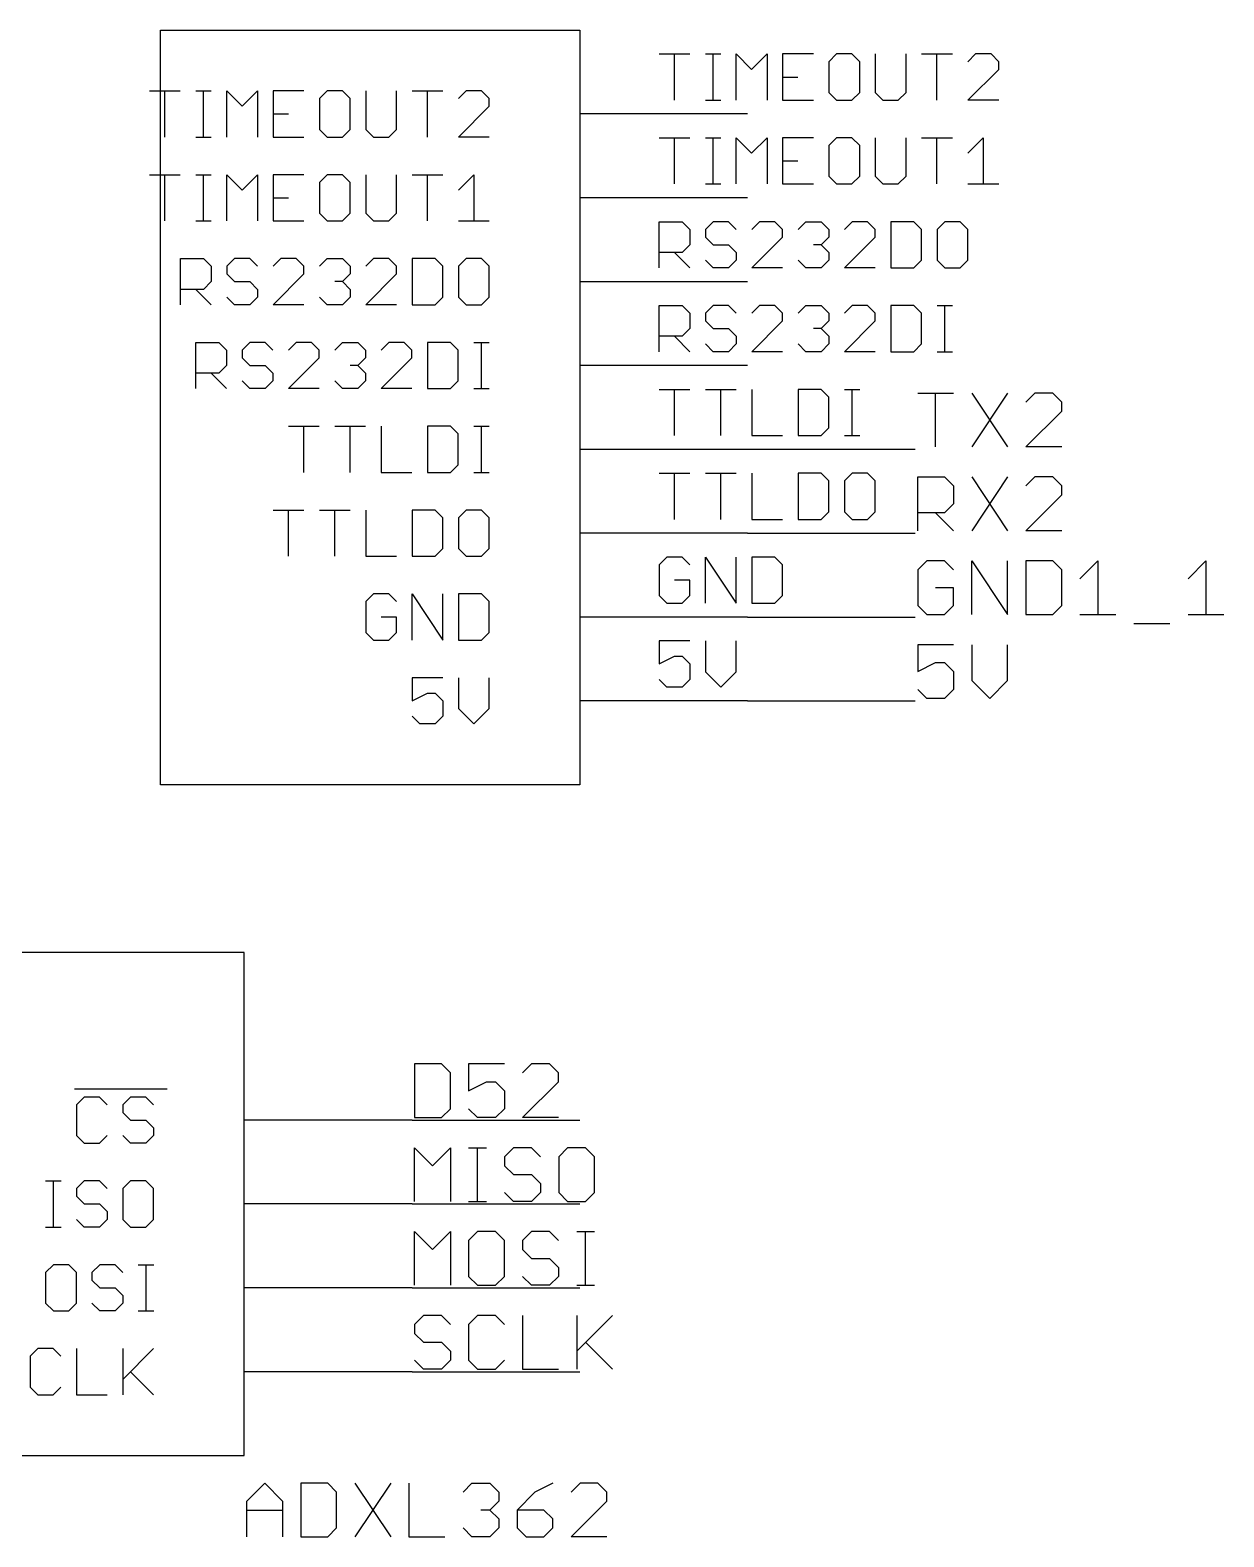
# Model space of a CAD drawing. Extents: x -22 to 134, y -4 to 205.
# Drawn here: x 97.66 to 133.81, y 48.34 to 93.98 of the extents above; entities that cross this region are included whole.
import ezdxf

# ---------------------------------------------------------------- set-up
doc = ezdxf.new("R2010")
doc.units = 0
for name, color, linetype in [('91', 82, 'CONTINUOUS'), ('94', 22, 'CONTINUOUS'), ('95', 253, 'CONTINUOUS'), ('96', 253, 'CONTINUOUS')]:
    doc.layers.add(name, color=color, linetype=linetype)

msp = doc.modelspace()

# ---------------------------------------------------------------- linework, layer by layer
at = {"layer": '91'}
for p, q in [((124.46, 81.28), (119.38, 81.28)), ((119.38, 78.74), (124.46, 78.74)), ((119.38, 76.2), (124.46, 76.2)), ((119.38, 73.66), (124.46, 73.66)), ((109.22, 60.96), (114.3, 60.96)), ((109.22, 58.42), (114.3, 58.42)), ((109.22, 55.88), (114.3, 55.88)), ((109.22, 53.34), (114.3, 53.34))]:
    msp.add_line(p, q, dxfattribs=at)
at = {"layer": '94'}
for p, q in [((101.6, 71.12), (101.6, 93.98)), ((101.6, 93.98), (114.3, 93.98)), ((114.3, 93.98), (114.3, 71.12)), ((119.38, 91.44), (114.3, 91.44)), ((119.38, 88.9), (114.3, 88.9)), ((119.38, 86.36), (114.3, 86.36)), ((119.38, 83.82), (114.3, 83.82)), ((119.38, 81.28), (114.3, 81.28)), ((119.38, 78.74), (114.3, 78.74)), ((119.38, 76.2), (114.3, 76.2)), ((119.38, 73.66), (114.3, 73.66)), ((114.3, 71.12), (101.6, 71.12)), ((104.14, 66.04), (83.82, 66.04)), ((104.14, 50.8), (104.14, 66.04)), ((109.22, 60.96), (104.14, 60.96)), ((109.22, 58.42), (104.14, 58.42)), ((109.22, 55.88), (104.14, 55.88)), ((109.22, 53.34), (104.14, 53.34)), ((83.82, 50.8), (104.14, 50.8))]:
    msp.add_line(p, q, dxfattribs=at)
at = {"layer": '95'}
for p, q in [((116.7003, 93.2573), (117.6324, 93.2573)), ((117.1664, 91.8591), (117.1664, 93.2573)), ((118.1036, 93.2573), (118.5696, 93.2573)), ((118.3366, 91.8591), (118.3366, 93.2573)), ((119.0391, 91.8591), (119.0391, 93.2573)), ((119.0391, 93.2573), (119.5052, 92.7912)), ((119.5052, 92.7912), (119.9712, 93.2573)), ((119.9712, 93.2573), (119.9712, 91.8591)), ((121.3745, 93.2573), (120.4424, 93.2573)), ((120.4424, 93.2573), (120.4424, 91.8591)), ((122.0787, 93.2573), (121.8457, 93.0243)), ((122.5448, 93.2573), (122.0787, 93.2573)), ((122.7778, 93.0243), (122.5448, 93.2573)), ((123.2489, 93.2573), (123.2489, 92.0921)), ((124.1811, 92.0921), (124.1811, 93.2573)), ((124.6522, 93.2573), (125.5843, 93.2573)), ((125.1183, 91.8591), (125.1183, 93.2573)), ((126.2885, 93.2573), (126.0555, 93.0243)), ((126.7546, 93.2573), (126.2885, 93.2573)), ((126.9876, 93.0243), (126.7546, 93.2573)), ((121.8457, 93.0243), (121.8457, 92.0921)), ((122.7778, 92.0921), (122.7778, 93.0243)), ((126.0555, 91.8591), (126.9876, 92.7912)), ((126.9876, 92.7912), (126.9876, 93.0243)), ((120.4424, 92.5582), (120.9084, 92.5582)), ((101.2682, 92.1397), (102.2004, 92.1397)), ((101.7343, 90.7415), (101.7343, 92.1397)), ((102.6715, 92.1397), (103.1376, 92.1397)), ((102.9045, 90.7415), (102.9045, 92.1397)), ((103.607, 90.7415), (103.607, 92.1397)), ((103.607, 92.1397), (104.0731, 91.6736)), ((104.0731, 91.6736), (104.5392, 92.1397)), ((104.5392, 92.1397), (104.5392, 90.7415)), ((105.9424, 92.1397), (105.0103, 92.1397)), ((105.0103, 92.1397), (105.0103, 90.7415)), ((106.6466, 92.1397), (106.4136, 91.9067)), ((106.4136, 91.9067), (106.4136, 90.9745)), ((107.1127, 92.1397), (106.6466, 92.1397)), ((107.3457, 91.9067), (107.1127, 92.1397)), ((107.3457, 90.9745), (107.3457, 91.9067)), ((107.8169, 92.1397), (107.8169, 90.9745)), ((108.749, 90.9745), (108.749, 92.1397)), ((109.2201, 92.1397), (110.1523, 92.1397)), ((109.6862, 90.7415), (109.6862, 92.1397)), ((110.8564, 92.1397), (110.6234, 91.9067)), ((111.3225, 92.1397), (110.8564, 92.1397)), ((111.5555, 91.9067), (111.3225, 92.1397)), ((111.5555, 91.6736), (111.5555, 91.9067)), ((118.1036, 91.8591), (118.5696, 91.8591)), ((120.4424, 91.8591), (121.3745, 91.8591)), ((121.8457, 92.0921), (122.0787, 91.8591)), ((122.0787, 91.8591), (122.5448, 91.8591)), ((122.5448, 91.8591), (122.7778, 92.0921)), ((123.2489, 92.0921), (123.482, 91.8591)), ((123.482, 91.8591), (123.948, 91.8591)), ((123.948, 91.8591), (124.1811, 92.0921)), ((126.9876, 91.8591), (126.0555, 91.8591)), ((105.0103, 91.4406), (105.4764, 91.4406)), ((110.6234, 90.7415), (111.5555, 91.6736)), ((106.4136, 90.9745), (106.6466, 90.7415)), ((107.1127, 90.7415), (107.3457, 90.9745)), ((107.8169, 90.9745), (108.0499, 90.7415)), ((108.516, 90.7415), (108.749, 90.9745)), ((102.6715, 90.7415), (103.1376, 90.7415)), ((105.0103, 90.7415), (105.9424, 90.7415)), ((106.6466, 90.7415), (107.1127, 90.7415)), ((108.0499, 90.7415), (108.516, 90.7415)), ((111.5555, 90.7415), (110.6234, 90.7415)), ((116.7003, 90.7173), (117.6324, 90.7173)), ((117.1664, 89.3191), (117.1664, 90.7173)), ((118.1036, 90.7173), (118.5696, 90.7173)), ((118.3366, 89.3191), (118.3366, 90.7173)), ((119.0391, 89.3191), (119.0391, 90.7173)), ((119.0391, 90.7173), (119.5052, 90.2512)), ((119.5052, 90.2512), (119.9712, 90.7173)), ((119.9712, 90.7173), (119.9712, 89.3191)), ((121.3745, 90.7173), (120.4424, 90.7173)), ((120.4424, 90.7173), (120.4424, 89.3191)), ((122.0787, 90.7173), (121.8457, 90.4843)), ((121.8457, 90.4843), (121.8457, 89.5521)), ((122.5448, 90.7173), (122.0787, 90.7173)), ((122.7778, 90.4843), (122.5448, 90.7173)), ((122.7778, 89.5521), (122.7778, 90.4843)), ((123.2489, 90.7173), (123.2489, 89.5521)), ((124.1811, 89.5521), (124.1811, 90.7173)), ((124.6522, 90.7173), (125.5843, 90.7173)), ((125.1183, 89.3191), (125.1183, 90.7173)), ((126.0555, 90.2512), (126.5216, 90.7173)), ((126.5216, 90.7173), (126.5216, 89.3191)), ((120.4424, 90.0182), (120.9084, 90.0182)), ((101.2682, 89.5997), (102.2004, 89.5997)), ((101.7343, 88.2015), (101.7343, 89.5997)), ((102.6715, 89.5997), (103.1376, 89.5997)), ((102.9045, 88.2015), (102.9045, 89.5997)), ((103.607, 88.2015), (103.607, 89.5997)), ((103.607, 89.5997), (104.0731, 89.1336)), ((104.0731, 89.1336), (104.5392, 89.5997)), ((104.5392, 89.5997), (104.5392, 88.2015)), ((105.9424, 89.5997), (105.0103, 89.5997)), ((105.0103, 89.5997), (105.0103, 88.2015)), ((106.6466, 89.5997), (106.4136, 89.3667)), ((107.1127, 89.5997), (106.6466, 89.5997)), ((107.3457, 89.3667), (107.1127, 89.5997)), ((107.8169, 89.5997), (107.8169, 88.4345)), ((108.749, 88.4345), (108.749, 89.5997)), ((109.2201, 89.5997), (110.1523, 89.5997)), ((109.6862, 88.2015), (109.6862, 89.5997)), ((110.6234, 89.1336), (111.0895, 89.5997)), ((111.0895, 89.5997), (111.0895, 88.2015)), ((121.8457, 89.5521), (122.0787, 89.3191)), ((122.5448, 89.3191), (122.7778, 89.5521)), ((123.2489, 89.5521), (123.482, 89.3191)), ((123.948, 89.3191), (124.1811, 89.5521)), ((106.4136, 89.3667), (106.4136, 88.4345)), ((107.3457, 88.4345), (107.3457, 89.3667)), ((118.1036, 89.3191), (118.5696, 89.3191)), ((120.4424, 89.3191), (121.3745, 89.3191)), ((122.0787, 89.3191), (122.5448, 89.3191)), ((123.482, 89.3191), (123.948, 89.3191)), ((126.0555, 89.3191), (126.9876, 89.3191)), ((105.0103, 88.9006), (105.4764, 88.9006)), ((102.6715, 88.2015), (103.1376, 88.2015)), ((105.0103, 88.2015), (105.9424, 88.2015)), ((106.4136, 88.4345), (106.6466, 88.2015)), ((106.6466, 88.2015), (107.1127, 88.2015)), ((107.1127, 88.2015), (107.3457, 88.4345)), ((107.8169, 88.4345), (108.0499, 88.2015)), ((108.0499, 88.2015), (108.516, 88.2015)), ((108.516, 88.2015), (108.749, 88.4345)), ((110.6234, 88.2015), (111.5555, 88.2015)), ((116.7003, 86.7791), (116.7003, 88.1773)), ((116.7003, 88.1773), (117.3994, 88.1773)), ((117.3994, 88.1773), (117.6324, 87.9443)), ((118.3366, 88.1773), (118.1036, 87.9443)), ((118.8027, 88.1773), (118.3366, 88.1773)), ((119.0357, 87.9443), (118.8027, 88.1773)), ((119.7399, 88.1773), (119.5069, 87.9443)), ((120.206, 88.1773), (119.7399, 88.1773)), ((120.439, 87.9443), (120.206, 88.1773)), ((120.9101, 87.9443), (121.1432, 88.1773)), ((121.1432, 88.1773), (121.6092, 88.1773)), ((121.6092, 88.1773), (121.8423, 87.9443)), ((122.5464, 88.1773), (122.3134, 87.9443)), ((123.0125, 88.1773), (122.5464, 88.1773)), ((123.2455, 87.9443), (123.0125, 88.1773)), ((123.7167, 88.1773), (123.7167, 86.7791)), ((124.4158, 88.1773), (123.7167, 88.1773)), ((124.6488, 87.9443), (124.4158, 88.1773)), ((125.353, 88.1773), (125.12, 87.9443)), ((125.8191, 88.1773), (125.353, 88.1773)), ((126.0521, 87.9443), (125.8191, 88.1773)), ((117.6324, 87.9443), (117.6324, 87.4782)), ((118.1036, 87.9443), (118.1036, 87.7112)), ((118.1036, 87.7112), (118.3366, 87.4782)), ((119.5069, 86.7791), (120.439, 87.7112)), ((120.439, 87.7112), (120.439, 87.9443)), ((121.8423, 87.7112), (121.6092, 87.4782)), ((121.8423, 87.9443), (121.8423, 87.7112)), ((122.3134, 86.7791), (123.2455, 87.7112)), ((123.2455, 87.7112), (123.2455, 87.9443)), ((124.6488, 87.0121), (124.6488, 87.9443)), ((125.12, 87.9443), (125.12, 87.0121)), ((126.0521, 87.0121), (126.0521, 87.9443)), ((117.3994, 87.2452), (116.7003, 87.2452)), ((117.1664, 87.2452), (117.6324, 86.7791)), ((117.6324, 87.4782), (117.3994, 87.2452)), ((118.3366, 87.4782), (118.8027, 87.4782)), ((118.8027, 87.4782), (119.0357, 87.2452)), ((119.0357, 87.2452), (119.0357, 87.0121)), ((121.6092, 87.4782), (121.3762, 87.4782)), ((121.6092, 87.4782), (121.8423, 87.2452)), ((121.8423, 87.2452), (121.8423, 87.0121)), ((102.2037, 85.6615), (102.2037, 87.0597)), ((102.2037, 87.0597), (102.9028, 87.0597)), ((102.9028, 87.0597), (103.1359, 86.8267)), ((103.1359, 86.8267), (103.1359, 86.3606)), ((103.8401, 87.0597), (103.607, 86.8267)), ((103.607, 86.8267), (103.607, 86.5936)), ((104.3061, 87.0597), (103.8401, 87.0597)), ((104.5392, 86.8267), (104.3061, 87.0597)), ((105.2433, 87.0597), (105.0103, 86.8267)), ((105.7094, 87.0597), (105.2433, 87.0597)), ((105.9424, 86.8267), (105.7094, 87.0597)), ((105.9424, 86.5936), (105.9424, 86.8267)), ((106.4136, 86.8267), (106.6466, 87.0597)), ((106.6466, 87.0597), (107.1127, 87.0597)), ((107.1127, 87.0597), (107.3457, 86.8267)), ((107.3457, 86.8267), (107.3457, 86.5936)), ((108.0499, 87.0597), (107.8169, 86.8267)), ((108.516, 87.0597), (108.0499, 87.0597)), ((108.749, 86.8267), (108.516, 87.0597)), ((108.749, 86.5936), (108.749, 86.8267)), ((109.2201, 87.0597), (109.2201, 85.6615)), ((109.9192, 87.0597), (109.2201, 87.0597)), ((110.1523, 86.8267), (109.9192, 87.0597)), ((110.1523, 85.8945), (110.1523, 86.8267)), ((110.8564, 87.0597), (110.6234, 86.8267)), ((110.6234, 86.8267), (110.6234, 85.8945)), ((111.3225, 87.0597), (110.8564, 87.0597)), ((111.5555, 86.8267), (111.3225, 87.0597)), ((111.5555, 85.8945), (111.5555, 86.8267)), ((118.3366, 86.7791), (118.1036, 87.0121)), ((118.8027, 86.7791), (118.3366, 86.7791)), ((119.0357, 87.0121), (118.8027, 86.7791)), ((120.439, 86.7791), (119.5069, 86.7791)), ((121.1432, 86.7791), (120.9101, 87.0121)), ((121.6092, 86.7791), (121.1432, 86.7791)), ((121.8423, 87.0121), (121.6092, 86.7791)), ((123.2455, 86.7791), (122.3134, 86.7791)), ((123.7167, 86.7791), (124.4158, 86.7791)), ((124.4158, 86.7791), (124.6488, 87.0121)), ((125.12, 87.0121), (125.353, 86.7791)), ((125.353, 86.7791), (125.8191, 86.7791)), ((125.8191, 86.7791), (126.0521, 87.0121)), ((103.1359, 86.3606), (102.9028, 86.1276)), ((103.607, 86.5936), (103.8401, 86.3606)), ((103.8401, 86.3606), (104.3061, 86.3606)), ((104.3061, 86.3606), (104.5392, 86.1276)), ((105.0103, 85.6615), (105.9424, 86.5936)), ((107.1127, 86.3606), (106.8796, 86.3606)), ((107.3457, 86.5936), (107.1127, 86.3606)), ((107.1127, 86.3606), (107.3457, 86.1276)), ((107.8169, 85.6615), (108.749, 86.5936)), ((102.9028, 86.1276), (102.2037, 86.1276)), ((102.6698, 86.1276), (103.1359, 85.6615)), ((103.8401, 85.6615), (103.607, 85.8945)), ((104.5392, 85.8945), (104.3061, 85.6615)), ((104.5392, 86.1276), (104.5392, 85.8945)), ((106.6466, 85.6615), (106.4136, 85.8945)), ((107.3457, 85.8945), (107.1127, 85.6615)), ((107.3457, 86.1276), (107.3457, 85.8945)), ((109.9192, 85.6615), (110.1523, 85.8945)), ((110.6234, 85.8945), (110.8564, 85.6615)), ((111.3225, 85.6615), (111.5555, 85.8945)), ((104.3061, 85.6615), (103.8401, 85.6615)), ((105.9424, 85.6615), (105.0103, 85.6615)), ((107.1127, 85.6615), (106.6466, 85.6615)), ((108.749, 85.6615), (107.8169, 85.6615)), ((109.2201, 85.6615), (109.9192, 85.6615)), ((110.8564, 85.6615), (111.3225, 85.6615)), ((116.7003, 84.2391), (116.7003, 85.6373)), ((116.7003, 85.6373), (117.3994, 85.6373)), ((117.3994, 85.6373), (117.6324, 85.4043)), ((117.6324, 85.4043), (117.6324, 84.9382)), ((118.3366, 85.6373), (118.1036, 85.4043)), ((118.1036, 85.4043), (118.1036, 85.1712)), ((118.8027, 85.6373), (118.3366, 85.6373)), ((119.0357, 85.4043), (118.8027, 85.6373)), ((119.7399, 85.6373), (119.5069, 85.4043)), ((120.206, 85.6373), (119.7399, 85.6373)), ((120.439, 85.4043), (120.206, 85.6373)), ((120.439, 85.1712), (120.439, 85.4043)), ((120.9101, 85.4043), (121.1432, 85.6373)), ((121.1432, 85.6373), (121.6092, 85.6373)), ((121.6092, 85.6373), (121.8423, 85.4043)), ((121.8423, 85.4043), (121.8423, 85.1712)), ((122.5464, 85.6373), (122.3134, 85.4043)), ((123.0125, 85.6373), (122.5464, 85.6373)), ((123.2455, 85.4043), (123.0125, 85.6373)), ((123.2455, 85.1712), (123.2455, 85.4043)), ((123.7167, 85.6373), (123.7167, 84.2391)), ((124.4158, 85.6373), (123.7167, 85.6373)), ((124.6488, 85.4043), (124.4158, 85.6373)), ((124.6488, 84.4721), (124.6488, 85.4043)), ((125.12, 85.6373), (125.586, 85.6373)), ((125.353, 84.2391), (125.353, 85.6373)), ((117.6324, 84.9382), (117.3994, 84.7052)), ((118.1036, 85.1712), (118.3366, 84.9382)), ((118.3366, 84.9382), (118.8027, 84.9382)), ((118.8027, 84.9382), (119.0357, 84.7052)), ((119.5069, 84.2391), (120.439, 85.1712)), ((121.6092, 84.9382), (121.3762, 84.9382)), ((121.8423, 85.1712), (121.6092, 84.9382)), ((121.6092, 84.9382), (121.8423, 84.7052)), ((122.3134, 84.2391), (123.2455, 85.1712)), ((102.6715, 83.1215), (102.6715, 84.5197)), ((102.6715, 84.5197), (103.3706, 84.5197)), ((103.3706, 84.5197), (103.6036, 84.2867)), ((104.3078, 84.5197), (104.0748, 84.2867)), ((104.7739, 84.5197), (104.3078, 84.5197)), ((105.0069, 84.2867), (104.7739, 84.5197)), ((105.7111, 84.5197), (105.4781, 84.2867)), ((106.1772, 84.5197), (105.7111, 84.5197)), ((106.4102, 84.2867), (106.1772, 84.5197)), ((106.8813, 84.2867), (107.1144, 84.5197)), ((107.1144, 84.5197), (107.5804, 84.5197)), ((107.5804, 84.5197), (107.8135, 84.2867)), ((108.5177, 84.5197), (108.2846, 84.2867)), ((108.9837, 84.5197), (108.5177, 84.5197)), ((109.2167, 84.2867), (108.9837, 84.5197)), ((109.6879, 84.5197), (109.6879, 83.1215)), ((110.387, 84.5197), (109.6879, 84.5197)), ((110.62, 84.2867), (110.387, 84.5197)), ((111.0912, 84.5197), (111.5572, 84.5197)), ((111.3242, 83.1215), (111.3242, 84.5197)), ((117.3994, 84.7052), (116.7003, 84.7052)), ((117.1664, 84.7052), (117.6324, 84.2391)), ((118.3366, 84.2391), (118.1036, 84.4721)), ((119.0357, 84.4721), (118.8027, 84.2391)), ((119.0357, 84.7052), (119.0357, 84.4721)), ((121.1432, 84.2391), (120.9101, 84.4721)), ((121.8423, 84.4721), (121.6092, 84.2391)), ((121.8423, 84.7052), (121.8423, 84.4721)), ((124.4158, 84.2391), (124.6488, 84.4721)), ((103.6036, 84.2867), (103.6036, 83.8206)), ((104.0748, 84.2867), (104.0748, 84.0536)), ((104.0748, 84.0536), (104.3078, 83.8206)), ((105.4781, 83.1215), (106.4102, 84.0536)), ((106.4102, 84.0536), (106.4102, 84.2867)), ((107.8135, 84.0536), (107.5804, 83.8206)), ((107.8135, 84.2867), (107.8135, 84.0536)), ((108.2846, 83.1215), (109.2167, 84.0536)), ((109.2167, 84.0536), (109.2167, 84.2867)), ((110.62, 83.3545), (110.62, 84.2867)), ((118.8027, 84.2391), (118.3366, 84.2391)), ((120.439, 84.2391), (119.5069, 84.2391)), ((121.6092, 84.2391), (121.1432, 84.2391)), ((123.2455, 84.2391), (122.3134, 84.2391)), ((123.7167, 84.2391), (124.4158, 84.2391)), ((125.12, 84.2391), (125.586, 84.2391)), ((103.3706, 83.5876), (102.6715, 83.5876)), ((103.1376, 83.5876), (103.6036, 83.1215)), ((103.6036, 83.8206), (103.3706, 83.5876)), ((104.3078, 83.8206), (104.7739, 83.8206)), ((104.7739, 83.8206), (105.0069, 83.5876)), ((105.0069, 83.5876), (105.0069, 83.3545)), ((107.5804, 83.8206), (107.3474, 83.8206)), ((107.5804, 83.8206), (107.8135, 83.5876)), ((107.8135, 83.5876), (107.8135, 83.3545)), ((104.3078, 83.1215), (104.0748, 83.3545)), ((104.7739, 83.1215), (104.3078, 83.1215)), ((105.0069, 83.3545), (104.7739, 83.1215)), ((106.4102, 83.1215), (105.4781, 83.1215)), ((107.1144, 83.1215), (106.8813, 83.3545)), ((107.5804, 83.1215), (107.1144, 83.1215)), ((107.8135, 83.3545), (107.5804, 83.1215)), ((109.2167, 83.1215), (108.2846, 83.1215)), ((109.6879, 83.1215), (110.387, 83.1215)), ((110.387, 83.1215), (110.62, 83.3545)), ((111.0912, 83.1215), (111.5572, 83.1215)), ((116.7003, 83.0973), (117.6324, 83.0973)), ((117.1664, 81.6991), (117.1664, 83.0973)), ((118.1036, 83.0973), (119.0357, 83.0973)), ((118.5696, 81.6991), (118.5696, 83.0973)), ((119.5069, 83.0973), (119.5069, 81.6991)), ((120.9101, 83.0973), (120.9101, 81.6991)), ((121.6092, 83.0973), (120.9101, 83.0973)), ((121.8423, 82.8643), (121.6092, 83.0973)), ((122.3134, 83.0973), (122.7795, 83.0973)), ((122.5464, 81.6991), (122.5464, 83.0973)), ((121.8423, 81.9321), (121.8423, 82.8643)), ((124.5362, 82.9832), (125.6209, 82.9832)), ((125.0785, 81.3562), (125.0785, 82.9832)), ((126.1734, 82.9832), (127.258, 81.3562)), ((127.258, 82.9832), (126.1734, 81.3562)), ((128.0817, 82.9832), (127.8105, 82.712)), ((128.624, 82.9832), (128.0817, 82.9832)), ((128.8952, 82.712), (128.624, 82.9832)), ((128.8952, 82.4409), (128.8952, 82.712)), ((127.8105, 81.3562), (128.8952, 82.4409)), ((105.4781, 81.9797), (106.4102, 81.9797)), ((105.9441, 80.5815), (105.9441, 81.9797)), ((106.8813, 81.9797), (107.8135, 81.9797)), ((107.3474, 80.5815), (107.3474, 81.9797)), ((108.2846, 81.9797), (108.2846, 80.5815)), ((109.6879, 81.9797), (109.6879, 80.5815)), ((110.387, 81.9797), (109.6879, 81.9797)), ((110.62, 81.7467), (110.387, 81.9797)), ((110.62, 80.8145), (110.62, 81.7467)), ((111.0912, 81.9797), (111.5572, 81.9797)), ((111.3242, 80.5815), (111.3242, 81.9797)), ((121.6092, 81.6991), (121.8423, 81.9321)), ((119.5069, 81.6991), (120.439, 81.6991)), ((120.9101, 81.6991), (121.6092, 81.6991)), ((122.3134, 81.6991), (122.7795, 81.6991)), ((128.8952, 81.3562), (127.8105, 81.3562)), ((110.387, 80.5815), (110.62, 80.8145)), ((108.2846, 80.5815), (109.2168, 80.5815)), ((109.6879, 80.5815), (110.387, 80.5815)), ((111.0912, 80.5815), (111.5572, 80.5815)), ((116.7003, 80.5573), (117.6324, 80.5573)), ((117.1664, 79.1591), (117.1664, 80.5573)), ((118.1036, 80.5573), (119.0357, 80.5573)), ((118.5696, 79.1591), (118.5696, 80.5573)), ((119.5069, 80.5573), (119.5069, 79.1591)), ((120.9101, 80.5573), (120.9101, 79.1591)), ((121.6092, 80.5573), (120.9101, 80.5573)), ((121.8423, 80.3243), (121.6092, 80.5573)), ((122.5464, 80.5573), (122.3134, 80.3243)), ((123.0125, 80.5573), (122.5464, 80.5573)), ((123.2455, 80.3243), (123.0125, 80.5573)), ((124.5362, 78.8162), (124.5362, 80.4432)), ((124.5362, 80.4432), (125.3497, 80.4432)), ((125.3497, 80.4432), (125.6209, 80.172)), ((126.1734, 80.4432), (127.258, 78.8162)), ((127.258, 80.4432), (126.1734, 78.8162)), ((128.0817, 80.4432), (127.8105, 80.172)), ((128.624, 80.4432), (128.0817, 80.4432)), ((128.8952, 80.172), (128.624, 80.4432)), ((121.8423, 79.3921), (121.8423, 80.3243)), ((122.3134, 80.3243), (122.3134, 79.3921)), ((123.2455, 79.3921), (123.2455, 80.3243)), ((125.6209, 80.172), (125.6209, 79.6297)), ((127.8105, 78.8162), (128.8952, 79.9009)), ((128.8952, 79.9009), (128.8952, 80.172)), ((105.0103, 79.4397), (105.9424, 79.4397)), ((105.4764, 78.0415), (105.4764, 79.4397)), ((106.4136, 79.4397), (107.3457, 79.4397)), ((106.8796, 78.0415), (106.8796, 79.4397)), ((107.8169, 79.4397), (107.8169, 78.0415)), ((109.2201, 79.4397), (109.2201, 78.0415)), ((109.9192, 79.4397), (109.2201, 79.4397)), ((110.1523, 79.2067), (109.9192, 79.4397)), ((110.8564, 79.4397), (110.6234, 79.2067)), ((111.3225, 79.4397), (110.8564, 79.4397)), ((111.5555, 79.2067), (111.3225, 79.4397)), ((125.6209, 79.6297), (125.3497, 79.3585)), ((110.1523, 78.2745), (110.1523, 79.2067)), ((110.6234, 79.2067), (110.6234, 78.2745)), ((111.5555, 78.2745), (111.5555, 79.2067)), ((119.5069, 79.1591), (120.439, 79.1591)), ((120.9101, 79.1591), (121.6092, 79.1591)), ((121.6092, 79.1591), (121.8423, 79.3921)), ((122.3134, 79.3921), (122.5464, 79.1591)), ((122.5464, 79.1591), (123.0125, 79.1591)), ((123.0125, 79.1591), (123.2455, 79.3921)), ((125.3497, 79.3585), (124.5362, 79.3585)), ((125.0785, 79.3585), (125.6209, 78.8162)), ((128.8952, 78.8162), (127.8105, 78.8162)), ((109.9192, 78.0415), (110.1523, 78.2745)), ((110.6234, 78.2745), (110.8564, 78.0415)), ((111.3225, 78.0415), (111.5555, 78.2745)), ((107.8169, 78.0415), (108.749, 78.0415)), ((109.2201, 78.0415), (109.9192, 78.0415)), ((110.8564, 78.0415), (111.3225, 78.0415)), ((116.9333, 78.0173), (116.7003, 77.7843)), ((116.7003, 77.7843), (116.7003, 76.8521)), ((117.3994, 78.0173), (116.9333, 78.0173)), ((117.6324, 77.7843), (117.3994, 78.0173)), ((118.1036, 76.6191), (118.1036, 78.0173)), ((118.1036, 78.0173), (119.0357, 76.6191)), ((119.0357, 76.6191), (119.0357, 78.0173)), ((119.5069, 78.0173), (119.5069, 76.6191)), ((120.206, 78.0173), (119.5069, 78.0173)), ((120.439, 77.7843), (120.206, 78.0173)), ((120.439, 76.8521), (120.439, 77.7843)), ((124.8074, 77.9032), (124.5362, 77.632)), ((124.5362, 77.632), (124.5362, 76.5474)), ((125.3497, 77.9032), (124.8074, 77.9032)), ((125.6209, 77.632), (125.3497, 77.9032)), ((126.1734, 76.2762), (126.1734, 77.9032)), ((126.1734, 77.9032), (127.258, 76.2762)), ((127.258, 76.2762), (127.258, 77.9032)), ((127.8105, 77.9032), (127.8105, 76.2762)), ((128.624, 77.9032), (127.8105, 77.9032)), ((128.8952, 77.632), (128.624, 77.9032)), ((128.8952, 76.5474), (128.8952, 77.632)), ((129.4477, 77.3609), (129.99, 77.9032)), ((129.99, 77.9032), (129.99, 76.2762)), ((132.722, 77.3609), (133.2643, 77.9032)), ((133.2643, 77.9032), (133.2643, 76.2762)), ((117.6324, 77.3182), (117.1664, 77.3182)), ((117.6324, 76.8521), (117.6324, 77.3182)), ((108.0499, 76.8997), (107.8169, 76.6667)), ((108.516, 76.8997), (108.0499, 76.8997)), ((108.749, 76.6667), (108.516, 76.8997)), ((109.2201, 75.5015), (109.2201, 76.8997)), ((109.2201, 76.8997), (110.1523, 75.5015)), ((110.1523, 75.5015), (110.1523, 76.8997)), ((110.6234, 76.8997), (110.6234, 75.5015)), ((111.3225, 76.8997), (110.6234, 76.8997)), ((111.5555, 76.6667), (111.3225, 76.8997)), ((116.7003, 76.8521), (116.9333, 76.6191)), ((117.3994, 76.6191), (117.6324, 76.8521)), ((120.206, 76.6191), (120.439, 76.8521)), ((125.6209, 77.0897), (125.0785, 77.0897)), ((125.6209, 76.5474), (125.6209, 77.0897)), ((107.8169, 76.6667), (107.8169, 75.7345)), ((111.5555, 75.7345), (111.5555, 76.6667)), ((116.9333, 76.6191), (117.3994, 76.6191)), ((119.5069, 76.6191), (120.206, 76.6191)), ((124.5362, 76.5474), (124.8074, 76.2762)), ((124.8074, 76.2762), (125.3497, 76.2762)), ((125.3497, 76.2762), (125.6209, 76.5474)), ((127.8105, 76.2762), (128.624, 76.2762)), ((128.624, 76.2762), (128.8952, 76.5474)), ((129.4477, 76.2762), (130.5323, 76.2762)), ((132.722, 76.2762), (133.8066, 76.2762)), ((108.749, 76.2006), (108.2829, 76.2006)), ((108.749, 75.7345), (108.749, 76.2006)), ((131.0848, 76.005), (132.1695, 76.005)), ((107.8169, 75.7345), (108.0499, 75.5015)), ((108.0499, 75.5015), (108.516, 75.5015)), ((108.516, 75.5015), (108.749, 75.7345)), ((110.6234, 75.5015), (111.3225, 75.5015)), ((111.3225, 75.5015), (111.5555, 75.7345)), ((117.6324, 75.4773), (116.7003, 75.4773)), ((116.7003, 75.4773), (116.7003, 74.7782)), ((118.1036, 75.4773), (118.1036, 74.5452)), ((119.0357, 74.5452), (119.0357, 75.4773)), ((125.6209, 75.3632), (124.5362, 75.3632)), ((124.5362, 75.3632), (124.5362, 74.5497)), ((126.1734, 75.3632), (126.1734, 74.2785)), ((127.258, 74.2785), (127.258, 75.3632)), ((116.7003, 74.7782), (117.1664, 75.0112)), ((117.1664, 75.0112), (117.3994, 75.0112)), ((117.3994, 75.0112), (117.6324, 74.7782)), ((117.6324, 74.7782), (117.6324, 74.3121)), ((118.1036, 74.5452), (118.5696, 74.0791)), ((118.5696, 74.0791), (119.0357, 74.5452)), ((124.5362, 74.5497), (125.0785, 74.8209)), ((125.0785, 74.8209), (125.3497, 74.8209)), ((125.3497, 74.8209), (125.6209, 74.5497)), ((125.6209, 74.5497), (125.6209, 74.0074)), ((110.1523, 74.3597), (109.2201, 74.3597)), ((109.2201, 74.3597), (109.2201, 73.6606)), ((110.6234, 74.3597), (110.6234, 73.4276)), ((111.5556, 73.4276), (111.5556, 74.3597)), ((116.9333, 74.0791), (116.7003, 74.3121)), ((117.3994, 74.0791), (116.9333, 74.0791)), ((117.6324, 74.3121), (117.3994, 74.0791)), ((124.8074, 73.7362), (124.5362, 74.0074)), ((125.6209, 74.0074), (125.3497, 73.7362)), ((126.1734, 74.2785), (126.7157, 73.7362)), ((126.7157, 73.7362), (127.258, 74.2785)), ((109.2201, 73.6606), (109.6862, 73.8936)), ((109.6862, 73.8936), (109.9192, 73.8936)), ((109.9192, 73.8936), (110.1523, 73.6606)), ((110.1523, 73.6606), (110.1523, 73.1945)), ((125.3497, 73.7362), (124.8074, 73.7362)), ((109.4532, 72.9615), (109.2201, 73.1945)), ((110.1523, 73.1945), (109.9192, 72.9615)), ((110.6234, 73.4276), (111.0895, 72.9615)), ((111.0895, 72.9615), (111.5556, 73.4276)), ((109.9192, 72.9615), (109.4532, 72.9615)), ((109.2962, 62.6632), (109.2962, 61.0362)), ((110.1097, 62.6632), (109.2962, 62.6632)), ((110.3809, 62.392), (110.1097, 62.6632)), ((112.018, 62.6632), (110.9334, 62.6632)), ((110.9334, 62.6632), (110.9334, 61.8497)), ((112.8417, 62.6632), (112.5705, 62.392)), ((113.384, 62.6632), (112.8417, 62.6632)), ((113.6552, 62.392), (113.384, 62.6632)), ((110.3809, 61.3074), (110.3809, 62.392)), ((110.9334, 61.8497), (111.4757, 62.1209)), ((111.4757, 62.1209), (111.7469, 62.1209)), ((111.7469, 62.1209), (112.018, 61.8497)), ((112.5705, 61.0362), (113.6552, 62.1209)), ((113.6552, 62.1209), (113.6552, 62.392)), ((98.9966, 61.9125), (101.8032, 61.9125)), ((99.2932, 61.6597), (99.0601, 61.4267)), ((99.7592, 61.6597), (99.2932, 61.6597)), ((99.9923, 61.4267), (99.7592, 61.6597)), ((100.6965, 61.6597), (100.4634, 61.4267)), ((101.1625, 61.6597), (100.6965, 61.6597)), ((101.3956, 61.4267), (101.1625, 61.6597)), ((112.018, 61.8497), (112.018, 61.3074)), ((99.0601, 61.4267), (99.0601, 60.4945)), ((100.4634, 61.4267), (100.4634, 61.1936)), ((100.4634, 61.1936), (100.6965, 60.9606)), ((110.1097, 61.0362), (110.3809, 61.3074)), ((111.2045, 61.0362), (110.9334, 61.3074)), ((112.018, 61.3074), (111.7469, 61.0362)), ((100.6965, 60.9606), (101.1625, 60.9606)), ((101.1625, 60.9606), (101.3956, 60.7276)), ((101.3956, 60.7276), (101.3956, 60.4945)), ((109.2962, 61.0362), (110.1097, 61.0362)), ((111.7469, 61.0362), (111.2045, 61.0362)), ((113.6552, 61.0362), (112.5705, 61.0362)), ((99.0601, 60.4945), (99.2932, 60.2615)), ((99.2932, 60.2615), (99.7592, 60.2615)), ((99.7592, 60.2615), (99.9923, 60.4945)), ((100.6965, 60.2615), (100.4634, 60.4945)), ((101.1625, 60.2615), (100.6965, 60.2615)), ((101.3956, 60.4945), (101.1625, 60.2615)), ((109.2962, 58.4962), (109.2962, 60.1232)), ((109.2962, 60.1232), (109.8385, 59.5809)), ((109.8385, 59.5809), (110.3809, 60.1232)), ((110.3809, 60.1232), (110.3809, 58.4962)), ((110.9334, 60.1232), (111.4757, 60.1232)), ((111.2045, 58.4962), (111.2045, 60.1232)), ((112.296, 60.1232), (112.0248, 59.852)), ((112.0248, 59.852), (112.0248, 59.5809)), ((112.8383, 60.1232), (112.296, 60.1232)), ((113.1095, 59.852), (112.8383, 60.1232)), ((113.9331, 60.1232), (113.662, 59.852)), ((113.662, 59.852), (113.662, 58.7674)), ((114.4754, 60.1232), (113.9331, 60.1232)), ((114.7466, 59.852), (114.4754, 60.1232)), ((114.7466, 58.7674), (114.7466, 59.852)), ((112.0248, 59.5809), (112.296, 59.3097)), ((98.1246, 59.1197), (98.5907, 59.1197)), ((98.3577, 57.7215), (98.3577, 59.1197)), ((99.2932, 59.1197), (99.0601, 58.8867)), ((99.0601, 58.8867), (99.0601, 58.6536)), ((99.7592, 59.1197), (99.2932, 59.1197)), ((99.9923, 58.8867), (99.7592, 59.1197)), ((100.6964, 59.1197), (100.4634, 58.8867)), ((100.4634, 58.8867), (100.4634, 57.9545)), ((101.1625, 59.1197), (100.6964, 59.1197)), ((101.3955, 58.8867), (101.1625, 59.1197)), ((101.3955, 57.9545), (101.3955, 58.8867)), ((112.296, 59.3097), (112.8383, 59.3097)), ((112.8383, 59.3097), (113.1095, 59.0385)), ((113.1095, 59.0385), (113.1095, 58.7674)), ((99.0601, 58.6536), (99.2932, 58.4206)), ((110.9334, 58.4962), (111.4757, 58.4962)), ((112.296, 58.4962), (112.0248, 58.7674)), ((112.8383, 58.4962), (112.296, 58.4962)), ((113.1095, 58.7674), (112.8383, 58.4962)), ((113.662, 58.7674), (113.9331, 58.4962)), ((113.9331, 58.4962), (114.4754, 58.4962)), ((114.4754, 58.4962), (114.7466, 58.7674)), ((99.2932, 58.4206), (99.7592, 58.4206)), ((99.7592, 58.4206), (99.9923, 58.1876)), ((99.9923, 58.1876), (99.9923, 57.9545)), ((98.1246, 57.7215), (98.5907, 57.7215)), ((99.2932, 57.7215), (99.0601, 57.9545)), ((99.7592, 57.7215), (99.2932, 57.7215)), ((99.9923, 57.9545), (99.7592, 57.7215)), ((100.4634, 57.9545), (100.6964, 57.7215)), ((100.6964, 57.7215), (101.1625, 57.7215)), ((101.1625, 57.7215), (101.3955, 57.9545)), ((109.2962, 55.9562), (109.2962, 57.5832)), ((109.2962, 57.5832), (109.8385, 57.0409)), ((109.8385, 57.0409), (110.3809, 57.5832)), ((110.3809, 57.5832), (110.3809, 55.9562)), ((111.2045, 57.5832), (110.9334, 57.312)), ((111.7469, 57.5832), (111.2045, 57.5832)), ((112.018, 57.312), (111.7469, 57.5832)), ((112.8417, 57.5832), (112.5705, 57.312)), ((113.384, 57.5832), (112.8417, 57.5832)), ((113.6552, 57.312), (113.384, 57.5832)), ((114.2077, 57.5832), (114.75, 57.5832)), ((114.4788, 55.9562), (114.4788, 57.5832)), ((110.9334, 57.312), (110.9334, 56.2274)), ((112.018, 56.2274), (112.018, 57.312)), ((112.5705, 57.312), (112.5705, 57.0409)), ((112.5705, 57.0409), (112.8417, 56.7697)), ((112.8417, 56.7697), (113.384, 56.7697)), ((113.384, 56.7697), (113.6552, 56.4985)), ((98.3577, 56.5797), (98.1246, 56.3467)), ((98.1246, 56.3467), (98.1246, 55.4145)), ((98.8237, 56.5797), (98.3577, 56.5797)), ((99.0568, 56.3467), (98.8237, 56.5797)), ((99.0568, 55.4145), (99.0568, 56.3467)), ((99.7609, 56.5797), (99.5279, 56.3467)), ((99.5279, 56.3467), (99.5279, 56.1136)), ((100.227, 56.5797), (99.7609, 56.5797)), ((100.46, 56.3467), (100.227, 56.5797)), ((100.9312, 56.5797), (101.3972, 56.5797)), ((101.1642, 55.1815), (101.1642, 56.5797)), ((110.9334, 56.2274), (111.2045, 55.9562)), ((111.7469, 55.9562), (112.018, 56.2274)), ((112.8417, 55.9562), (112.5705, 56.2274)), ((113.6552, 56.2274), (113.384, 55.9562)), ((113.6552, 56.4985), (113.6552, 56.2274)), ((99.5279, 56.1136), (99.7609, 55.8806)), ((99.7609, 55.8806), (100.227, 55.8806)), ((100.227, 55.8806), (100.46, 55.6476)), ((111.2045, 55.9562), (111.7469, 55.9562)), ((113.384, 55.9562), (112.8417, 55.9562)), ((114.2077, 55.9562), (114.75, 55.9562)), ((98.1246, 55.4145), (98.3577, 55.1815)), ((98.8237, 55.1815), (99.0568, 55.4145)), ((99.7609, 55.1815), (99.5279, 55.4145)), ((100.46, 55.4145), (100.227, 55.1815)), ((100.46, 55.6476), (100.46, 55.4145)), ((98.3577, 55.1815), (98.8237, 55.1815)), ((100.227, 55.1815), (99.7609, 55.1815)), ((100.9312, 55.1815), (101.3972, 55.1815)), ((109.5674, 55.0432), (109.2962, 54.772)), ((110.1097, 55.0432), (109.5674, 55.0432)), ((110.3809, 54.772), (110.1097, 55.0432)), ((111.2045, 55.0432), (110.9334, 54.772)), ((111.7469, 55.0432), (111.2045, 55.0432)), ((112.018, 54.772), (111.7469, 55.0432)), ((112.5705, 55.0432), (112.5705, 53.4162)), ((114.2077, 55.0432), (114.2077, 53.4162)), ((114.2077, 53.9585), (115.2923, 55.0432)), ((109.2962, 54.772), (109.2962, 54.5009)), ((109.2962, 54.5009), (109.5674, 54.2297)), ((110.9334, 54.772), (110.9334, 53.6874)), ((97.8899, 54.0397), (97.6569, 53.8067)), ((98.356, 54.0397), (97.8899, 54.0397)), ((98.589, 53.8067), (98.356, 54.0397)), ((99.0601, 54.0397), (99.0601, 52.6415)), ((100.4634, 54.0397), (100.4634, 52.6415)), ((100.4634, 53.1076), (101.3955, 54.0397)), ((109.5674, 54.2297), (110.1097, 54.2297)), ((110.1097, 54.2297), (110.3809, 53.9585)), ((110.3809, 53.9585), (110.3809, 53.6874)), ((114.4788, 54.2297), (115.2923, 53.4162)), ((97.6569, 53.8067), (97.6569, 52.8745)), ((109.5674, 53.4162), (109.2962, 53.6874)), ((110.1097, 53.4162), (109.5674, 53.4162)), ((110.3809, 53.6874), (110.1097, 53.4162)), ((110.9334, 53.6874), (111.2045, 53.4162)), ((111.2045, 53.4162), (111.7469, 53.4162)), ((111.7469, 53.4162), (112.018, 53.6874)), ((112.5705, 53.4162), (113.6552, 53.4162)), ((100.6964, 53.3406), (101.3955, 52.6415)), ((97.6569, 52.8745), (97.8899, 52.6415)), ((97.8899, 52.6415), (98.356, 52.6415)), ((98.356, 52.6415), (98.589, 52.8745)), ((99.0601, 52.6415), (99.9923, 52.6415))]:
    msp.add_line(p, q, dxfattribs=at)
at = {"layer": '96'}
for p, q in [((104.2162, 49.4209), (104.7585, 49.9632)), ((104.7585, 49.9632), (105.3009, 49.4209)), ((105.8534, 49.9632), (105.8534, 48.3362)), ((106.6669, 49.9632), (105.8534, 49.9632)), ((106.938, 49.692), (106.6669, 49.9632)), ((107.4905, 49.9632), (108.5752, 48.3362)), ((108.5752, 49.9632), (107.4905, 48.3362)), ((109.1277, 49.9632), (109.1277, 48.3362)), ((110.7648, 49.692), (111.036, 49.9632)), ((111.036, 49.9632), (111.5783, 49.9632)), ((111.5783, 49.9632), (111.8495, 49.692)), ((113.4866, 49.9632), (112.9443, 49.692)), ((114.3103, 49.9632), (114.0391, 49.692)), ((114.8526, 49.9632), (114.3103, 49.9632)), ((115.1238, 49.692), (114.8526, 49.9632)), ((104.2162, 48.3362), (104.2162, 49.4209)), ((105.3009, 49.4209), (105.3009, 48.3362)), ((106.938, 48.6074), (106.938, 49.692)), ((111.8495, 49.4209), (111.5783, 49.1497)), ((111.8495, 49.692), (111.8495, 49.4209)), ((112.9443, 49.692), (112.402, 49.1497)), ((114.0391, 48.3362), (115.1238, 49.4209)), ((115.1238, 49.4209), (115.1238, 49.692)), ((104.2162, 49.1497), (105.3009, 49.1497)), ((111.5783, 49.1497), (111.3072, 49.1497)), ((111.5783, 49.1497), (111.8495, 48.8785)), ((111.8495, 48.8785), (111.8495, 48.6074)), ((112.402, 49.1497), (112.402, 48.6074)), ((113.2155, 49.1497), (112.402, 49.1497)), ((113.4866, 48.8785), (113.2155, 49.1497)), ((113.4866, 48.6074), (113.4866, 48.8785)), ((106.6669, 48.3362), (106.938, 48.6074)), ((111.036, 48.3362), (110.7648, 48.6074)), ((111.8495, 48.6074), (111.5783, 48.3362)), ((112.402, 48.6074), (112.6731, 48.3362)), ((113.2155, 48.3362), (113.4866, 48.6074)), ((105.8534, 48.3362), (106.6669, 48.3362)), ((109.1277, 48.3362), (110.2123, 48.3362)), ((111.5783, 48.3362), (111.036, 48.3362)), ((112.6731, 48.3362), (113.2155, 48.3362)), ((115.1238, 48.3362), (114.0391, 48.3362))]:
    msp.add_line(p, q, dxfattribs=at)

doc.saveas('drawing.dxf')
